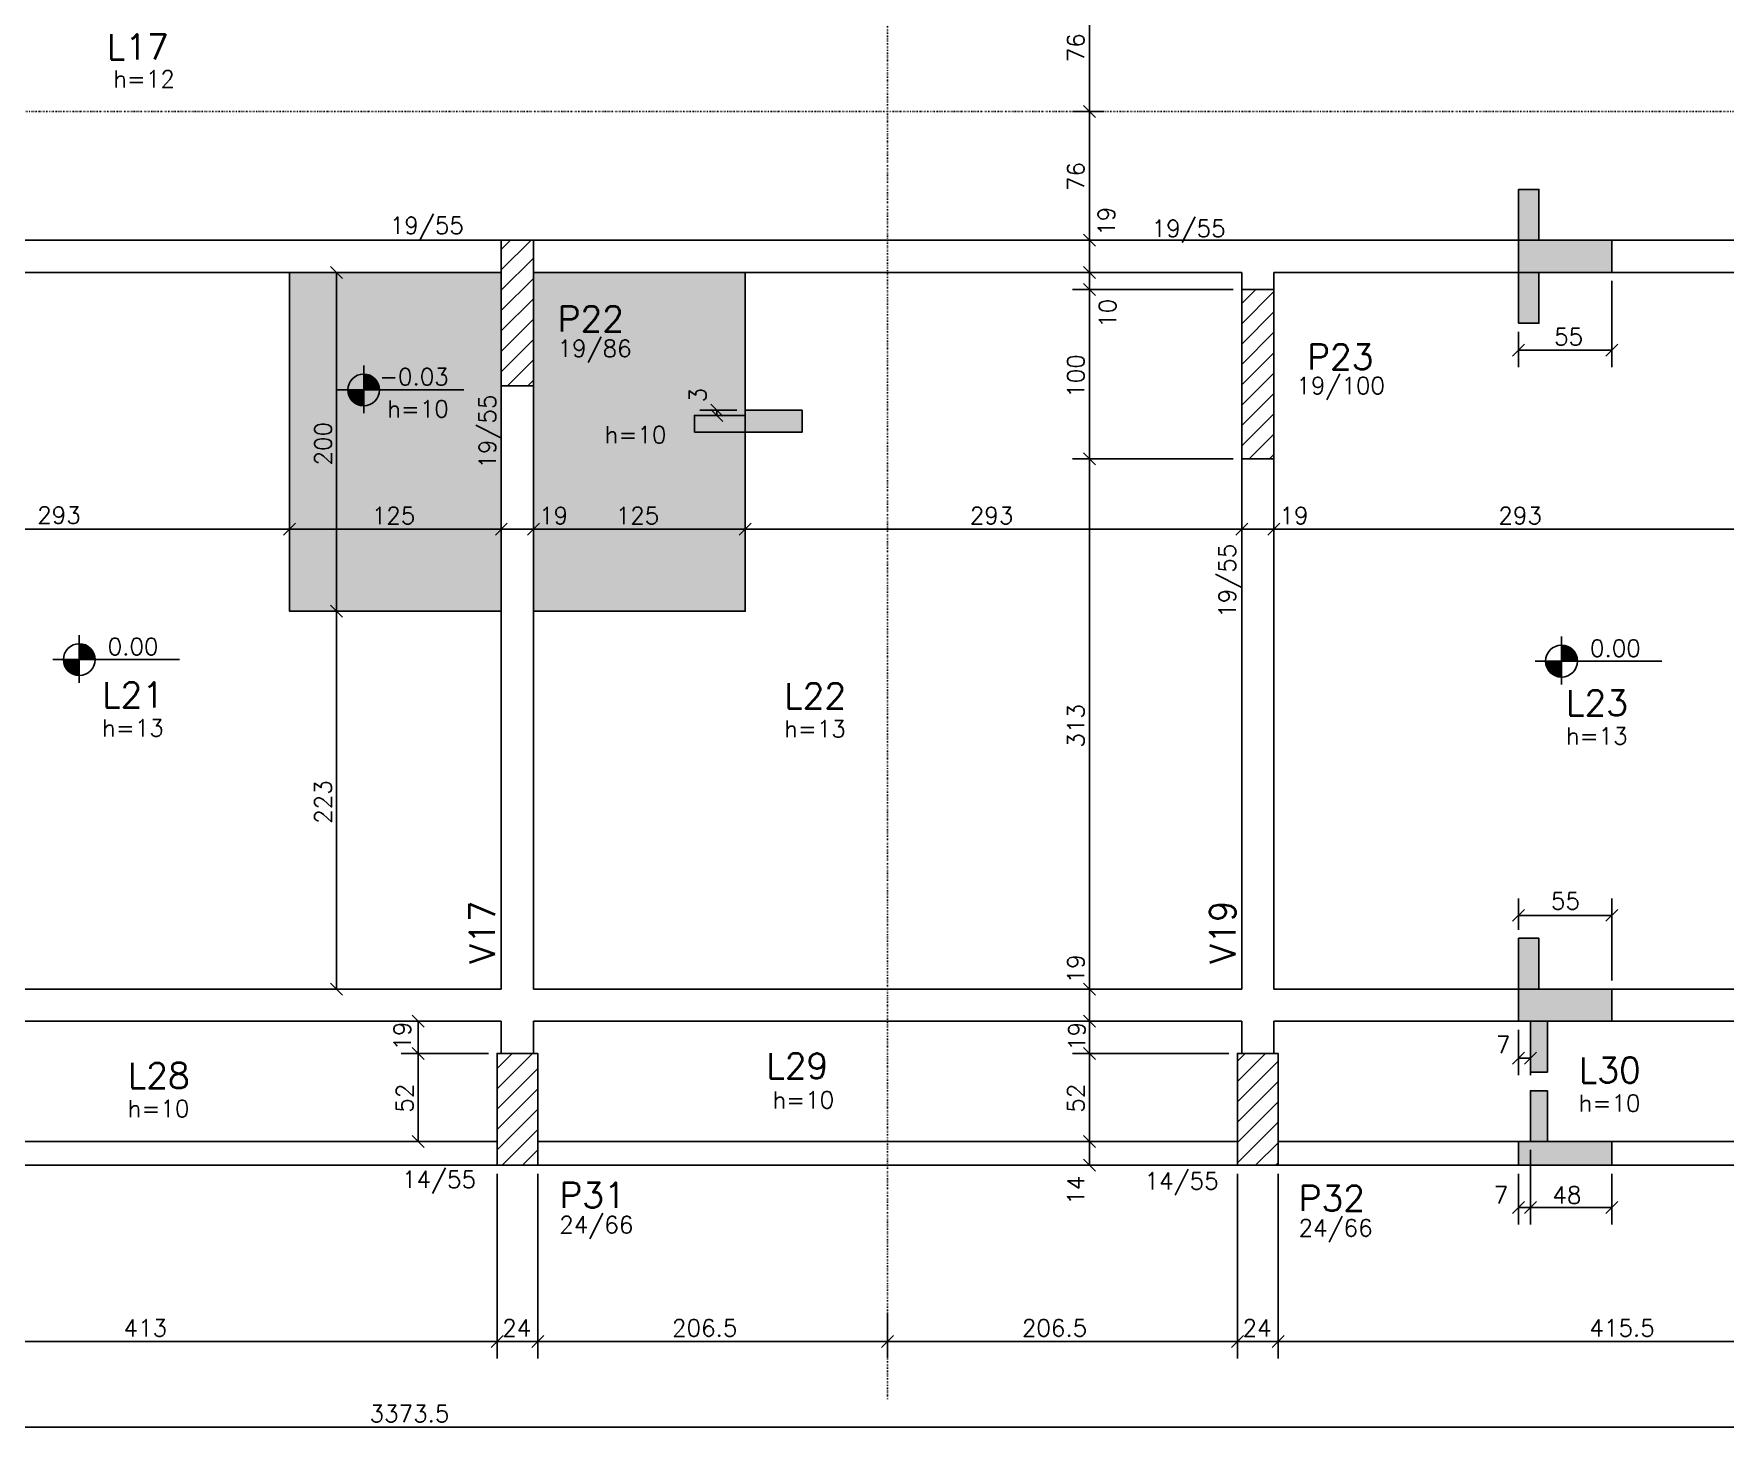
# Model space of a CAD drawing. Extents: x 1005 to 7189, y 1013 to 3983.
# Drawn here: x 3129 to 4127, y 2085 to 2907 of the extents above; entities that cross this region are included whole.
import ezdxf

# ---------------------------------------------------------------- set-up
doc = ezdxf.new("R2010")
doc.units = 0
doc.header["$MEASUREMENT"] = 0
doc.linetypes.add('ESTILO_TQS_0004', pattern=[2, 0.5, -0.4, 0.1, -0.4, 0.1, -0.5])
for name, color, linetype in [('2', 2, 'CONTINUOUS'), ('3', 3, 'CONTINUOUS'), ('4', 4, 'CONTINUOUS'), ('6', 6, 'CONTINUOUS'), ('7', 7, 'CONTINUOUS'), ('8', 8, 'CONTINUOUS'), ('9', 9, 'CONTINUOUS')]:
    doc.layers.add(name, color=color, linetype=linetype)
doc.styles.get("Standard").update_dxf_attribs({"font": 'ROMANS.SHX'})

msp = doc.modelspace()

# ---------------------------------------------------------------- linework, layer by layer
at = {"layer": '2', "linetype": 'Continuous'}
for p, q in [((3748.352771, 2864.722034), (3755.423839, 2857.650966)), ((3748.352771, 2864.722034), (3755.423839, 2857.650966)), ((3755.423839, 2781.650966), (3748.352771, 2788.722034)), ((3755.423839, 2781.650966), (3748.352771, 2788.722034)), ((3748.352771, 2788.722034), (3755.423839, 2781.650966)), ((3311.080379, 2762.650966), (3304.009312, 2769.722034)), ((3755.423839, 2762.650966), (3748.352771, 2769.722034)), ((3755.423839, 2762.650966), (3748.352771, 2769.722034)), ((3755.423839, 2752.650966), (3748.352771, 2759.722034)), ((3755.423839, 2752.650966), (3748.352771, 2759.722034)), ((3414.2765, 2742.1865), (3414.2765, 2742.1865)), ((4001.656317, 2716.710104), (4008.727385, 2723.781172)), ((4056.656317, 2716.710104), (4063.727385, 2723.781172)), ((3851.2765, 2706.1865), (3851.2765, 2706.1865)), ((3528.428968, 2688.330735), (3535.500036, 2681.259667)), ((3528.428968, 2685.330735), (3535.500036, 2678.259667)), ((3755.423839, 2652.650966), (3748.352771, 2659.722034)), ((3755.423839, 2652.650966), (3748.352771, 2659.722034)), ((3276.240966, 2611.10755), (3283.312034, 2618.178618)), ((3276.240966, 2611.10755), (3283.312034, 2618.178618)), ((3401.240966, 2611.10755), (3408.312034, 2618.178618)), ((3401.240966, 2611.10755), (3408.312034, 2618.178618)), ((3401.240966, 2611.10755), (3408.312034, 2618.178618)), ((3420.240966, 2611.10755), (3427.312034, 2618.178618)), ((3420.240966, 2611.10755), (3427.312034, 2618.178618)), ((3420.240966, 2611.10755), (3427.312034, 2618.178618)), ((3545.240966, 2611.10755), (3552.312034, 2618.178618)), ((3545.240966, 2611.10755), (3552.312034, 2618.178618)), ((3838.240966, 2611.10755), (3845.312034, 2618.178618)), ((3838.240966, 2611.10755), (3845.312034, 2618.178618)), ((3838.240966, 2611.10755), (3845.312034, 2618.178618)), ((3857.240966, 2611.10755), (3864.312034, 2618.178618)), ((3857.240966, 2611.10755), (3864.312034, 2618.178618)), ((3857.240966, 2611.10755), (3864.312034, 2618.178618)), ((3311.080379, 2562.650966), (3304.009312, 2569.722034)), ((3311.080379, 2562.650966), (3304.009312, 2569.722034)), ((4001.656317, 2383.150481), (4008.727385, 2390.221549)), ((4056.656317, 2383.150481), (4063.727385, 2390.221549)), ((3311.080379, 2339.650966), (3304.009312, 2346.722034)), ((3755.423839, 2339.650966), (3748.352771, 2346.722034)), ((3755.423839, 2339.650966), (3748.352771, 2346.722034)), ((3359.267784, 2320.650966), (3352.196716, 2327.722034)), ((3755.423839, 2320.650966), (3748.352771, 2327.722034)), ((3755.423839, 2320.650966), (3748.352771, 2327.722034)), ((3359.267784, 2301.650966), (3352.196716, 2308.722034)), ((3359.267784, 2301.650966), (3352.196716, 2308.722034)), ((3755.423839, 2301.650966), (3748.352771, 2308.722034)), ((3755.423839, 2301.650966), (3748.352771, 2308.722034)), ((4001.656317, 2298.857346), (4008.727385, 2305.928414)), ((4008.656317, 2298.857346), (4015.727385, 2305.928414)), ((3414.2765, 2272.1865), (3414.2765, 2272.1865)), ((3851.2765, 2272.1865), (3851.2765, 2272.1865)), ((3359.267784, 2249.650966), (3352.196716, 2256.722034)), ((3755.423839, 2249.650966), (3748.352771, 2256.722034)), ((3755.423839, 2249.650966), (3748.352771, 2256.722034)), ((3755.423839, 2235.650966), (3748.352771, 2242.722034)), ((4001.656317, 2210.655742), (4008.727385, 2217.72681)), ((4008.656317, 2210.655742), (4015.727385, 2217.72681)), ((4008.656317, 2210.655742), (4015.727385, 2217.72681)), ((4056.656317, 2210.655742), (4063.727385, 2217.72681)), ((3398.740966, 2131.599585), (3405.812034, 2138.670652)), ((3398.740966, 2131.599585), (3405.812034, 2138.670652)), ((3422.740966, 2131.599585), (3429.812034, 2138.670652)), ((3629.240966, 2131.599585), (3636.312034, 2138.670652)), ((3629.240966, 2131.599585), (3636.312034, 2138.670652)), ((3835.740966, 2131.599585), (3842.812034, 2138.670652)), ((3859.740966, 2131.599585), (3866.812034, 2138.670652)), ((3859.740966, 2131.599585), (3866.812034, 2138.670652))]:
    msp.add_line(p, q, dxfattribs=at)
at = {"layer": '3', "linetype": 'Continuous'}
for p, q in [((3404.7765, 2767.67329), (3422.28971, 2785.1865)), ((3404.7765, 2779.694105), (3410.268895, 2785.1865)), ((3404.7765, 2755.652475), (3423.7765, 2774.652475)), ((3404.7765, 2743.63166), (3423.7765, 2762.63166)), ((3841.7765, 2747.88231), (3850.08069, 2756.1865)), ((3404.7765, 2731.610844), (3423.7765, 2750.610844)), ((3841.7765, 2735.861494), (3860.7765, 2754.861494)), ((3404.7765, 2719.590029), (3423.7765, 2738.590029)), ((3841.7765, 2723.840679), (3860.7765, 2742.840679)), ((3404.7765, 2707.569214), (3423.7765, 2726.569214)), ((3841.7765, 2711.819864), (3860.7765, 2730.819864)), ((3841.7765, 2699.799048), (3860.7765, 2718.799048)), ((3323.539919, 2711.2796), (3323.539919, 2683.070632)), ((3323.539919, 2706.175216), (3323.539919, 2687.425216)), ((3323.539919, 2705.719706), (3326.426763, 2705.719706)), ((3408.414602, 2699.1865), (3423.7765, 2714.548398)), ((3841.7765, 2687.778233), (3860.7765, 2706.778233)), ((3307.896357, 2696.800216), (3382.667678, 2696.800216)), ((3323.539883, 2696.205615), (3314.164883, 2696.205615)), ((3314.164919, 2696.800216), (3332.914919, 2696.800216)), ((3323.539883, 2695.610978), (3314.240629, 2695.610978)), ((3323.539919, 2705.125069), (3327.851266, 2705.125069)), ((3323.539919, 2704.530432), (3328.844112, 2704.530432)), ((3323.539919, 2703.935786), (3329.620558, 2703.935786)), ((3323.539919, 2703.341194), (3330.256063, 2703.341194)), ((3323.539919, 2702.746557), (3330.78782, 2702.746557)), ((3323.539919, 2702.151912), (3331.237322, 2702.151912)), ((3323.539919, 2701.557275), (3331.618339, 2701.557275)), ((3323.539919, 2700.962638), (3331.940204, 2700.962638)), ((3323.539919, 2700.368001), (3332.209498, 2700.368001)), ((3323.539919, 2699.773364), (3332.430977, 2699.773364)), ((3323.539919, 2699.178763), (3332.608181, 2699.178763)), ((3323.539919, 2698.584127), (3332.743615, 2698.584127)), ((3323.539919, 2697.98949), (3332.839173, 2697.98949)), ((3323.539919, 2697.394853), (3332.914919, 2697.394853)), ((3420.435417, 2699.1865), (3423.7765, 2702.527583)), ((3323.539883, 2695.016342), (3314.336151, 2695.016342)), ((3323.539883, 2694.421705), (3314.471621, 2694.421705)), ((3323.539883, 2693.827104), (3314.648825, 2693.827104)), ((3323.539883, 2693.232431), (3314.870304, 2693.232431)), ((3323.539883, 2692.63783), (3315.139598, 2692.63783)), ((3323.539883, 2692.043193), (3315.461463, 2692.043193)), ((3323.539883, 2691.448557), (3315.84248, 2691.448557)), ((3323.539883, 2690.85392), (3316.292018, 2690.85392)), ((3323.539883, 2690.259319), (3316.823739, 2690.259319)), ((3323.539883, 2689.664637), (3317.459244, 2689.664637)), ((3323.539883, 2689.070036), (3318.23569, 2689.070036)), ((3323.539883, 2688.475399), (3319.228536, 2688.475399)), ((3323.539883, 2687.880763), (3320.653075, 2687.880763)), ((3841.7765, 2675.757418), (3860.7765, 2694.757418)), ((3841.7765, 2663.736603), (3860.7765, 2682.736603)), ((3846.247213, 2656.1865), (3860.7765, 2670.715787)), ((3858.268028, 2656.1865), (3860.7765, 2658.694972)), ((3155.637857, 2552.140904), (3155.637857, 2523.931936)), ((3155.637857, 2547.03652), (3155.637857, 2528.28652)), ((3155.637857, 2546.581009), (3158.524701, 2546.581009)), ((3155.637857, 2545.986372), (3159.949204, 2545.986372)), ((4030.55022, 2551.206168), (4030.55022, 2522.997201)), ((4030.55022, 2546.101784), (4030.55022, 2527.351784)), ((3139.994296, 2537.66152), (3214.765617, 2537.66152)), ((3155.637821, 2537.066919), (3146.262821, 2537.066919)), ((3146.262857, 2537.66152), (3165.012857, 2537.66152)), ((3155.637821, 2536.472282), (3146.338567, 2536.472282)), ((3155.637821, 2535.877645), (3146.434089, 2535.877645)), ((3155.637857, 2545.391736), (3160.942051, 2545.391736)), ((3155.637857, 2544.79709), (3161.718496, 2544.79709)), ((3155.637857, 2544.202498), (3162.354001, 2544.202498)), ((3155.637857, 2543.607861), (3162.885758, 2543.607861)), ((3155.637857, 2543.013215), (3163.335261, 2543.013215)), ((3155.637857, 2542.418579), (3163.716277, 2542.418579)), ((3155.637857, 2541.823942), (3164.038142, 2541.823942)), ((3155.637857, 2541.229305), (3164.307436, 2541.229305)), ((3155.637857, 2540.634668), (3164.528915, 2540.634668)), ((3155.637857, 2540.040067), (3164.70612, 2540.040067)), ((3155.637857, 2539.44543), (3164.841553, 2539.44543)), ((3155.637857, 2538.850794), (3164.937112, 2538.850794)), ((3155.637857, 2538.256157), (3165.012857, 2538.256157)), ((4014.906658, 2536.726784), (4089.677979, 2536.726784)), ((4030.550184, 2536.132183), (4021.175184, 2536.132183)), ((4021.17522, 2536.726784), (4039.92522, 2536.726784)), ((4030.55022, 2545.646274), (4033.437063, 2545.646274)), ((4030.55022, 2545.051637), (4034.861567, 2545.051637)), ((4030.55022, 2544.457), (4035.854413, 2544.457)), ((4030.55022, 2543.862355), (4036.630859, 2543.862355)), ((4030.55022, 2543.267762), (4037.266364, 2543.267762)), ((4030.55022, 2542.673126), (4037.798121, 2542.673126)), ((4030.55022, 2542.07848), (4038.247623, 2542.07848)), ((4030.55022, 2541.483843), (4038.62864, 2541.483843)), ((4030.55022, 2540.889206), (4038.950505, 2540.889206)), ((4030.55022, 2540.29457), (4039.219799, 2540.29457)), ((4030.55022, 2539.699933), (4039.441278, 2539.699933)), ((4030.55022, 2539.105332), (4039.618482, 2539.105332)), ((4030.55022, 2538.510695), (4039.753916, 2538.510695)), ((4030.55022, 2537.916058), (4039.849474, 2537.916058)), ((4030.55022, 2537.321421), (4039.92522, 2537.321421)), ((3155.637821, 2535.283008), (3146.569559, 2535.283008)), ((3155.637821, 2534.688407), (3146.746763, 2534.688407)), ((3155.637821, 2534.093735), (3146.968242, 2534.093735)), ((3155.637821, 2533.499134), (3147.237536, 2533.499134)), ((3155.637821, 2532.904497), (3147.559401, 2532.904497)), ((3155.637821, 2532.30986), (3147.940418, 2532.30986)), ((3155.637821, 2531.715223), (3148.389956, 2531.715223)), ((3155.637821, 2531.120622), (3148.921677, 2531.120622)), ((3155.637821, 2530.525941), (3149.557182, 2530.525941)), ((3155.637821, 2529.93134), (3150.333628, 2529.93134)), ((3155.637821, 2529.336703), (3151.326474, 2529.336703)), ((3155.637821, 2528.742066), (3152.751013, 2528.742066)), ((4030.550184, 2535.537547), (4021.250929, 2535.537547)), ((4030.550184, 2534.94291), (4021.346452, 2534.94291)), ((4030.550184, 2534.348273), (4021.481921, 2534.348273)), ((4030.550184, 2533.753672), (4021.659126, 2533.753672)), ((4030.550184, 2533.158999), (4021.880605, 2533.158999)), ((4030.550184, 2532.564398), (4022.149899, 2532.564398)), ((4030.550184, 2531.969762), (4022.471764, 2531.969762)), ((4030.550184, 2531.375125), (4022.85278, 2531.375125)), ((4030.550184, 2530.780488), (4023.302319, 2530.780488)), ((4030.550184, 2530.185887), (4023.83404, 2530.185887)), ((4030.550184, 2529.591205), (4024.469544, 2529.591205)), ((4030.550184, 2528.996604), (4025.24599, 2528.996604)), ((4030.550184, 2528.401968), (4026.238837, 2528.401968)), ((4030.550184, 2527.807331), (4027.663376, 2527.807331)), ((3402.2765, 2284.340679), (3423.122321, 2305.1865)), ((3402.2765, 2296.361494), (3411.101506, 2305.1865)), ((3402.2765, 2272.319864), (3426.2765, 2296.319864)), ((3839.2765, 2288.591329), (3855.871671, 2305.1865)), ((3839.2765, 2300.612144), (3843.850856, 2305.1865)), ((3839.2765, 2276.570514), (3863.2765, 2300.570514)), ((3839.2765, 2264.549698), (3863.2765, 2288.549698)), ((3402.2765, 2260.299048), (3426.2765, 2284.299048)), ((3839.2765, 2252.528883), (3863.2765, 2276.528883)), ((3402.2765, 2248.278233), (3426.2765, 2272.278233)), ((3405.205582, 2239.1865), (3426.2765, 2260.257418)), ((3839.2765, 2240.508068), (3863.2765, 2264.508068)), ((2989.2765, 2253.1865), (3402.2765, 2253.1865)), ((3417.226397, 2239.1865), (3426.2765, 2248.236603)), ((3426.2765, 2253.1865), (3839.2765, 2253.1865)), ((3849.975748, 2239.1865), (3863.2765, 2252.487252)), ((3863.2765, 2253.1865), (4278.7765, 2253.1865)), ((2989.2765, 2239.1865), (3402.2765, 2239.1865)), ((3426.2765, 2239.1865), (3839.2765, 2239.1865)), ((3861.996563, 2239.1865), (3863.2765, 2240.466437)), ((3863.2765, 2239.1865), (4278.7765, 2239.1865))]:
    msp.add_line(p, q, dxfattribs=at)
for points in [[(3404.7765, 2785.1865), (2986.7765, 2785.1865)], [(3851.2765, 2785.1865), (3423.7765, 2785.1865)], [(4297.7765, 2785.1865), (3851.2765, 2785.1865)], [(2986.7765, 2766.1865), (3404.7765, 2766.1865)], [(3423.7765, 2766.1865), (3841.7765, 2766.1865)], [(3841.7765, 2766.1865), (3841.7765, 2756.1865)], [(3860.7765, 2766.1865), (4278.7765, 2766.1865)], [(3860.7765, 2756.1865), (3860.7765, 2766.1865)], [(3404.7765, 2699.1865), (3404.7765, 2343.1865)], [(3423.7765, 2343.1865), (3423.7765, 2699.1865)], [(3841.7765, 2656.1865), (3841.7765, 2343.1865)], [(3860.7765, 2343.1865), (3860.7765, 2656.1865)], [(3404.7765, 2343.1865), (2986.7765, 2343.1865)], [(3841.7765, 2343.1865), (3423.7765, 2343.1865)], [(4278.7765, 2343.1865), (3860.7765, 2343.1865)], [(2986.7765, 2324.1865), (3404.7765, 2324.1865)], [(3404.7765, 2324.1865), (3404.7765, 2305.1865)], [(3423.7765, 2324.1865), (3841.7765, 2324.1865)], [(3423.7765, 2305.1865), (3423.7765, 2324.1865)], [(3841.7765, 2324.1865), (3841.7765, 2305.1865)], [(3860.7765, 2324.1865), (4278.7765, 2324.1865)], [(3860.7765, 2305.1865), (3860.7765, 2324.1865)]]:
    msp.add_lwpolyline(points, dxfattribs=at)
at = {"layer": '3', "linetype": 'ESTILO_TQS_0004'}
for points in [[(3279.7765, 2766.1865), (3404.7765, 2766.1865), (3404.7765, 2566.1865), (3279.7765, 2566.1865), (3279.7765, 2766.1865)], [(3423.7765, 2566.1865), (3548.7765, 2566.1865), (3548.7765, 2766.1865), (3423.7765, 2766.1865), (3423.7765, 2566.1865)]]:
    msp.add_lwpolyline(points, dxfattribs=at)
at = {"layer": '3', "linetype": 'Continuous'}
for centre in [(3323.539919, 2696.800216), (3155.637857, 2537.66152), (4030.55022, 2536.726784)]:
    msp.add_circle(centre, 9.375, dxfattribs=at)
at = {"layer": '6', "linetype": 'Continuous'}
for p, q in [((4005.191851, 2785.1865), (4005.191851, 2815.1865)), ((4017.191851, 2785.1865), (4017.191851, 2815.1865)), ((4005.191851, 2766.1865), (4005.191851, 2785.1865)), ((4060.191851, 2785.1865), (4017.191851, 2785.1865)), ((4060.191851, 2766.1865), (4060.191851, 2785.1865)), ((4005.191851, 2736.1865), (4005.191851, 2766.1865)), ((4017.191851, 2736.1865), (4017.191851, 2766.1865)), ((4060.191851, 2766.1865), (4017.191851, 2766.1865)), ((3518.7765, 2681.795201), (3548.7765, 2681.795201)), ((3548.7765, 2684.795201), (3582.307957, 2684.795201)), ((3548.7765, 2681.795201), (3548.7765, 2684.795201)), ((3567.7765, 2684.795201), (3567.7765, 2684.795201)), ((3518.7765, 2671.795201), (3582.307957, 2671.795201)), ((4005.191851, 2343.1865), (4005.191851, 2373.1865)), ((4017.191851, 2343.1865), (4017.191851, 2373.1865)), ((4005.191851, 2324.1865), (4005.191851, 2343.1865)), ((4060.191851, 2343.1865), (4017.191851, 2343.1865)), ((4060.191851, 2324.1865), (4060.191851, 2343.1865)), ((4005.191851, 2324.1865), (4012.191851, 2324.1865)), ((4012.191851, 2324.1865), (4012.191851, 2324.1865)), ((4012.191851, 2294.1865), (4012.191851, 2324.1865)), ((4022.191851, 2294.1865), (4022.191851, 2324.1865)), ((4060.191851, 2324.1865), (4022.191851, 2324.1865)), ((4012.191851, 2283.1865), (4012.191851, 2283.1865)), ((4012.191851, 2253.1865), (4012.191851, 2283.1865)), ((4022.191851, 2253.1865), (4022.191851, 2283.1865)), ((4012.191851, 2253.1865), (4005.191851, 2253.1865)), ((4005.191851, 2253.1865), (4005.191851, 2239.1865)), ((4060.191851, 2253.1865), (4022.191851, 2253.1865)), ((4060.191851, 2239.1865), (4060.191851, 2253.1865)), ((4005.191851, 2239.1865), (4060.191851, 2239.1865))]:
    msp.add_line(p, q, dxfattribs=at)
at = {"layer": '7', "linetype": 'Continuous'}
for points in [[(3404.7765, 2699.1865), (3423.7765, 2699.1865), (3423.7765, 2785.1865), (3404.7765, 2785.1865), (3404.7765, 2699.1865)], [(3841.7765, 2656.1865), (3860.7765, 2656.1865), (3860.7765, 2756.1865), (3841.7765, 2756.1865), (3841.7765, 2656.1865)], [(3402.2765, 2239.1865), (3426.2765, 2239.1865), (3426.2765, 2305.1865), (3402.2765, 2305.1865), (3402.2765, 2239.1865)], [(3839.2765, 2239.1865), (3863.2765, 2239.1865), (3863.2765, 2305.1865), (3839.2765, 2305.1865), (3839.2765, 2239.1865)]]:
    msp.add_lwpolyline(points, dxfattribs=at)
at = {"layer": '8', "linetype": 'Continuous'}
for points in [[(4005.191851, 2736.1865), (4017.191851, 2736.1865), (4017.191851, 2766.1865), (4060.191851, 2766.1865), (4060.191851, 2785.1865), (4017.191851, 2785.1865), (4017.191851, 2815.1865), (4005.191851, 2815.1865), (4005.191851, 2736.1865)], [(3518.7765, 2671.795201), (3582.307957, 2671.795201), (3582.307957, 2684.795201), (3548.7765, 2684.795201), (3548.7765, 2681.795201), (3518.7765, 2681.795201), (3518.7765, 2671.795201)], [(4012.191851, 2294.1865), (4022.191851, 2294.1865), (4022.191851, 2324.1865), (4060.191851, 2324.1865), (4060.191851, 2343.1865), (4017.191851, 2343.1865), (4017.191851, 2373.1865), (4005.191851, 2373.1865), (4005.191851, 2324.1865), (4012.191851, 2324.1865), (4012.191851, 2294.1865)], [(4005.191851, 2239.1865), (4060.191851, 2239.1865), (4060.191851, 2253.1865), (4022.191851, 2253.1865), (4022.191851, 2283.1865), (4012.191851, 2283.1865), (4012.191851, 2253.1865), (4005.191851, 2253.1865), (4005.191851, 2239.1865)]]:
    msp.add_lwpolyline(points, dxfattribs=at)
for points in [[(4005.191851, 2815.1865), (4017.191851, 2736.1865), (4017.191851, 2815.1865)], [(4005.191851, 2815.1865), (4005.191851, 2736.1865), (4017.191851, 2736.1865)], [(4017.191851, 2736.1865), (4017.191851, 2766.1865), (4017.191851, 2815.1865)], [(4017.191851, 2815.1865), (4017.191851, 2766.1865), (4017.191851, 2785.1865)], [(4017.191851, 2766.1865), (4060.191851, 2766.1865), (4017.191851, 2785.1865)], [(4017.191851, 2785.1865), (4060.191851, 2766.1865), (4060.191851, 2785.1865)], [(3582.307957, 2671.795201), (3548.7765, 2681.795201), (3518.7765, 2681.795201)], [(3582.307957, 2671.795201), (3518.7765, 2681.795201), (3518.7765, 2671.795201)], [(3582.307957, 2671.795201), (3582.307957, 2684.795201), (3548.7765, 2684.795201)], [(3582.307957, 2671.795201), (3548.7765, 2684.795201), (3548.7765, 2681.795201)], [(4017.191851, 2373.1865), (4005.191851, 2373.1865), (4012.191851, 2324.1865)], [(4005.191851, 2373.1865), (4005.191851, 2324.1865), (4012.191851, 2324.1865)], [(4017.191851, 2343.1865), (4017.191851, 2373.1865), (4012.191851, 2324.1865)], [(4022.191851, 2294.1865), (4017.191851, 2343.1865), (4012.191851, 2324.1865)], [(4060.191851, 2343.1865), (4017.191851, 2343.1865), (4022.191851, 2324.1865)], [(4017.191851, 2343.1865), (4022.191851, 2294.1865), (4022.191851, 2324.1865)], [(4060.191851, 2324.1865), (4060.191851, 2343.1865), (4022.191851, 2324.1865)], [(4012.191851, 2294.1865), (4022.191851, 2294.1865), (4012.191851, 2324.1865)], [(4012.191851, 2283.1865), (4022.191851, 2253.1865), (4022.191851, 2283.1865)], [(4012.191851, 2253.1865), (4022.191851, 2253.1865), (4012.191851, 2283.1865)], [(4005.191851, 2253.1865), (4060.191851, 2239.1865), (4012.191851, 2253.1865)], [(4005.191851, 2253.1865), (4005.191851, 2239.1865), (4060.191851, 2239.1865)], [(4012.191851, 2253.1865), (4060.191851, 2239.1865), (4022.191851, 2253.1865)], [(4022.191851, 2253.1865), (4060.191851, 2239.1865), (4060.191851, 2253.1865)]]:
    msp.add_solid(points, dxfattribs=at)
at = {"layer": '9', "linetype": 'ESTILO_TQS_0004'}
for p, q in [((3632.7765, 3697.569615), (3632.7765, 2100.848091)), ((1406.07657, 2861.1865), (5359.603383, 2861.1865))]:
    msp.add_line(p, q, dxfattribs=at)
at = {"layer": '9', "linetype": 'Continuous'}
for p, q in [((3751.888305, 2937.1865), (3751.888305, 2861.1865)), ((3759.714202, 2861.1865), (3741.888305, 2861.1865)), ((3751.888305, 2861.1865), (3751.888305, 2785.1865)), ((3754.123499, 2785.1865), (3741.888305, 2785.1865)), ((3746.888305, 2785.1865), (3761.888305, 2785.1865)), ((3751.888305, 2766.1865), (3751.888305, 2785.1865)), ((3319.181061, 2766.1865), (3297.544845, 2766.1865)), ((3307.544845, 2566.1865), (3307.544845, 2766.1865)), ((3747.429869, 2766.1865), (3741.888305, 2766.1865)), ((3751.888305, 2756.1865), (3751.888305, 2766.1865)), ((3836.7765, 2756.1865), (3741.888305, 2756.1865)), ((3751.888305, 2656.1865), (3751.888305, 2756.1865)), ((4060.191851, 2761.1865), (4060.191851, 2710.245638)), ((4005.191851, 2731.1865), (4005.191851, 2710.245638)), ((4005.191851, 2720.245638), (4060.191851, 2720.245638)), ((3543.7765, 2684.795201), (3521.964502, 2684.795201)), ((3530.797296, 2681.795201), (3521.964502, 2681.795201)), ((3531.964502, 2684.795201), (3531.964502, 2681.795201)), ((3836.7765, 2656.1865), (3741.888305, 2656.1865)), ((3751.888305, 2343.1865), (3751.888305, 2656.1865)), ((3423.7765, 2617.456908), (3423.7765, 2604.643084)), ((3548.7765, 2618.847547), (3548.7765, 2604.643084)), ((2986.7765, 2614.643084), (3279.7765, 2614.643084)), ((3279.7765, 2614.643084), (3404.7765, 2614.643084)), ((3404.7765, 2614.643084), (3423.7765, 2614.643084)), ((3423.7765, 2614.643084), (3548.7765, 2614.643084)), ((3548.7765, 2614.643084), (3841.7765, 2614.643084)), ((3841.7765, 2614.643084), (3860.7765, 2614.643084)), ((3860.7765, 2614.643084), (4153.7765, 2614.643084)), ((3307.544845, 2343.1865), (3307.544845, 2566.1865)), ((3307.886705, 2566.1865), (3317.544845, 2566.1865)), ((4005.191851, 2378.1865), (4005.191851, 2396.686015)), ((4060.191851, 2348.1865), (4060.191851, 2396.686015)), ((4005.191851, 2386.686015), (4060.191851, 2386.686015)), ((3293.912285, 2343.1865), (3317.544845, 2343.1865)), ((3752.689455, 2343.1865), (3741.888305, 2343.1865)), ((3751.888305, 2324.1865), (3751.888305, 2343.1865)), ((3355.835598, 2324.1865), (3345.73225, 2324.1865)), ((3355.73225, 2305.1865), (3355.73225, 2324.1865)), ((3751.888305, 2305.1865), (3751.888305, 2324.1865)), ((3756.114818, 2324.1865), (3761.888305, 2324.1865)), ((4005.191851, 2319.1865), (4005.191851, 2292.39288)), ((3397.2765, 2305.1865), (3345.73225, 2305.1865)), ((3355.73225, 2253.1865), (3355.73225, 2305.1865)), ((3834.2765, 2305.1865), (3741.888305, 2305.1865)), ((3751.888305, 2253.1865), (3751.888305, 2305.1865)), ((4005.191851, 2302.39288), (4012.191851, 2302.39288)), ((4012.191851, 2301.928263), (4012.191851, 2292.39288)), ((3363.087725, 2253.1865), (3345.73225, 2253.1865)), ((3751.915968, 2253.1865), (3741.888305, 2253.1865)), ((3751.888305, 2239.1865), (3751.888305, 2253.1865)), ((4012.191851, 2248.1865), (4012.191851, 2204.191276)), ((3754.236428, 2239.1865), (3741.888305, 2239.1865)), ((3402.2765, 2234.1865), (3402.2765, 2125.135119)), ((3426.2765, 2234.1865), (3426.2765, 2125.135119)), ((3839.2765, 2234.1865), (3839.2765, 2125.135119)), ((3863.2765, 2234.1865), (3863.2765, 2125.135119)), ((4005.191851, 2234.1865), (4005.191851, 2204.191276)), ((4060.191851, 2234.1865), (4060.191851, 2204.191276)), ((4005.191851, 2214.191276), (4012.191851, 2214.191276)), ((4012.191851, 2214.191276), (4060.191851, 2214.191276)), ((3426.2765, 2150.509271), (3426.2765, 2125.135119)), ((3632.7765, 2152.083896), (3632.7765, 2125.135119)), ((3839.2765, 2130.135119), (3839.2765, 2145.135119)), ((2989.2765, 2135.135119), (3402.2765, 2135.135119)), ((3402.2765, 2135.135119), (3426.2765, 2135.135119)), ((3426.2765, 2135.135119), (3632.7765, 2135.135119)), ((3632.7765, 2135.135119), (3839.2765, 2135.135119)), ((3839.2765, 2135.135119), (3863.2765, 2135.135119)), ((3863.2765, 2135.135119), (4278.7765, 2135.135119)), ((1669.2765, 2084.571731), (5042.7765, 2084.571731))]:
    msp.add_line(p, q, dxfattribs=at)
for points in [[(3404.7765, 2566.1865), (3279.7765, 2566.1865), (3279.7765, 2766.1865), (3404.7765, 2766.1865), (3404.7765, 2566.1865)], [(3423.7765, 2566.1865), (3548.7765, 2566.1865), (3548.7765, 2766.1865), (3423.7765, 2766.1865), (3423.7765, 2566.1865)]]:
    msp.add_lwpolyline(points, dxfattribs=at)
for points in [[(3404.7765, 2566.1865), (3279.7765, 2566.1865), (3279.7765, 2766.1865)], [(3404.7765, 2566.1865), (3279.7765, 2766.1865), (3404.7765, 2766.1865)], [(3404.7765, 2566.1865), (3404.7765, 2766.1865), (3404.7765, 2566.1865)], [(3423.7765, 2566.1865), (3548.7765, 2566.1865), (3548.7765, 2766.1865)], [(3423.7765, 2566.1865), (3548.7765, 2766.1865), (3423.7765, 2766.1865)], [(3423.7765, 2566.1865), (3423.7765, 2766.1865), (3423.7765, 2566.1865)]]:
    msp.add_solid(points, dxfattribs=at)

# ---------------------------------------------------------------- texts
at = {"layer": '2', "linetype": 'Continuous'}
for s, p in [('76', (3748.888305, 2890.1865)), ('76', (3748.888305, 2814.1865)), ('19', (3766.924847, 2787.798368)), ('10', (3767.600044, 2733.465503)), ('100', (3748.888305, 2692.1865)), ('3', (3525.71606, 2689.48197)), ('200', (3304.544845, 2652.1865)), ('313', (3748.888305, 2485.6865)), ('223', (3304.544845, 2440.6865)), ('19', (3748.888305, 2346.51983)), ('19', (3351.302365, 2306.83784)), ('19', (3749.46842, 2306.635691)), ('52', (3352.73225, 2270.1865)), ('52', (3748.888305, 2270.1865)), ('14', (3748.888305, 2215.85317))]:
    msp.add_text(s, height=10, rotation=90, dxfattribs=at).set_placement(p)
for s, p in [('55', (4026.191851, 2723.245638)), ('293', (3130.842978, 2617.889179)), ('125', (3328.2765, 2617.643084)), ('19', (3427.10983, 2617.643084)), ('125', (3472.2765, 2617.643084)), ('293', (3681.2765, 2617.643084)), ('19', (3864.10983, 2617.643084)), ('293', (3993.2765, 2617.643084)), ('55', (4024.282973, 2390.163234)), ('7', (3991.858521, 2305.39288)), ('7', (3990.541898, 2216.616842)), ('48', (4025.159541, 2216.586968)), ('413', (3181.7765, 2138.135119)), ('24', (3405.2765, 2138.135119)), ('206.5', (3505.5265, 2138.135119)), ('206.5', (3712.0265, 2138.135119)), ('24', (3842.2765, 2138.135119)), ('415.5', (4047.0265, 2138.135119)), ('3373.5', (3327.0265, 2087.571731))]:
    msp.add_text(s, height=10, dxfattribs=at).set_placement(p)
at = {"layer": '3', "linetype": 'Continuous'}
for s, p in [('h=12', (3175.676865, 2875.380414)), ('19/55', (3338.968597, 2788.9365)), ('19/55', (3788.594176, 2787.132846)), ('19/86', (3437.961386, 2716.313653)), ('-0.03', (3332.633488, 2699.610365)), ('19/100', (3874.018232, 2694.35073)), ('h=10', (3337.366373, 2680.629086)), ('h=10', (3465.76635, 2665.395191)), ('0.00', (3172.429818, 2540.279015)), ('0.00', (4047.34218, 2539.344279)), ('h=13', (3169.086399, 2492.28891)), ('h=13', (3571.678073, 2491.763012)), ('h=13', (4033.13694, 2487.553099)), ('h=10', (3184.213936, 2267.611029)), ('h=10', (3564.823808, 2272.762073)), ('h=10', (4040.702004, 2270.81734)), ('14/55', (3346.150678, 2225.808166)), ('14/55', (3784.460183, 2224.90673)), ('24/66', (3439.001065, 2199.073497)), ('24/66', (3875.334647, 2197.191083))]:
    msp.add_text(s, height=10, dxfattribs=at).set_placement(p)
for p in [(3401.555454, 2650.345647), (3838.216767, 2562.340375)]:
    msp.add_text('19/55', height=10, rotation=90, dxfattribs=at).set_placement(p)
at = {"layer": '4', "linetype": 'Continuous'}
for s, p in [('L17', (3171.875048, 2891.837297)), ('P22', (3437.961386, 2731.313653)), ('P23', (3880.34675, 2708.881951)), ('L21', (3169.086399, 2509.28891)), ('L22', (3571.678073, 2508.763012)), ('L23', (4033.13694, 2504.553099)), ('L28', (3184.213936, 2284.611029)), ('L29', (3561.149683, 2290.286948)), ('L30', (4040.702004, 2287.81734)), ('P31', (3439.001065, 2214.073497)), ('P32', (3875.334647, 2212.191083))]:
    msp.add_text(s, height=15, dxfattribs=at).set_placement(p)
for s, p in [('V17', (3401.0265, 2358.1865)), ('V19', (3838.0265, 2358.1865))]:
    msp.add_text(s, height=15, rotation=90, dxfattribs=at).set_placement(p)

doc.saveas('drawing.dxf')
